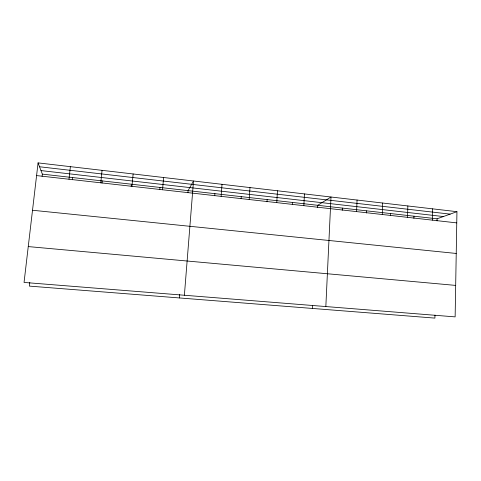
<?xml version="1.0" encoding="UTF-8"?>
<svg xmlns="http://www.w3.org/2000/svg" width="481" height="481" viewBox="0 0 481 481"><rect width="100%" height="100%" fill="white"/><g stroke="black" fill="none" stroke-linecap="round" stroke-linejoin="round"><path stroke-width="0.72" d="M456.95 211.676L455.134 316.883L24.05 282.437L38.071 162.891L456.95 211.676L437.085 218.813L42.352 174.128L38.071 162.891M432.353 220.142L432.611 208.844M434.974 315.133L434.908 318.109L29.371 286.105L29.792 282.443M437.037 220.935L437.085 218.813M413.907 218.332L413.967 216.197M407.527 217.346L407.852 205.958M390.41 215.692L390.482 213.54M382.275 214.502L382.672 203.03M366.534 213.005L366.618 210.84M356.583 211.61L357.058 200.042M342.262 210.275L342.364 208.093M325.835 306.547L330.994 197.006L317.707 205.303L317.598 207.497M312.536 308.453L312.68 305.501M303.836 205.676L304.467 193.921M292.52 204.678L292.64 202.465M276.761 202.627L277.471 190.777M267.021 201.81L267.159 199.579M249.194 199.525L249.988 187.572M241.101 198.755L241.246 196.645M221.128 196.362L222.006 184.313M214.73 195.785L214.887 193.663M184.385 295.25L193.512 180.994L188.083 190.626L187.909 192.767M179.389 297.943L179.684 294.282M159.788 189.604L159.975 187.446M162.542 189.767L163.606 177.513M131.157 186.381L131.367 184.205M131.962 186.327L133.129 173.96M102.008 183.105L102.231 180.904M100.788 182.816L102.056 170.34M68.999 179.239L70.376 166.654M72.324 179.762L72.565 177.549M42.094 176.359L42.352 174.128M28.253 246.585L455.675 285.407M32.516 210.257L456.228 253.457M36.58 175.589L456.758 222.889M40.999 170.581L443.386 216.552M39.544 166.763L450.138 214.129"/></g></svg>
